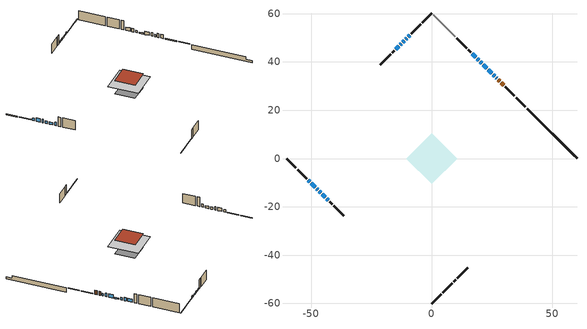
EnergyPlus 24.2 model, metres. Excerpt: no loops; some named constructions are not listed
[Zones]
conditioned space
 floor othersidecoefficients (Floor1 construction): -1.9,0 0,1.9 1.9,0 0,-1.9 z1.57
 floor adiabatic (AdiabaticFloorConstruction): -10.5,0 0,10.5 10.5,0 0,-10.5 z4.01
 floor foundation (Slab1 construction): -6.87,0 0,6.87 6.87,0 0,-6.87 z-0.79
 wall outside (RimJoist1 construction): 0,-60.2 3.92,-56.28 / -60.2,0 -56.28,-3.92 / 0,60.2 -3.92,56.28 / 38.85,21.35 34.93,25.27 z1.57:1.87
 wall outside (RimJoist2 construction): 4.58,-55.62 8.46,-51.74 / -55.62,-4.58 -51.74,-8.46 / -4.58,55.62 -8.46,51.74 / 34.27,25.92 30.39,29.8 z1.57:1.87
 wall outside (AdiabaticWallConstruction 1): 29.74,30.46 28.74,31.46 / 28.08,32.12 27.65,32.55 z1.57:3.6
 wall outside (AdiabaticWallConstruction): -9.11,51.09 -9.76,50.44 / -46.66,-13.54 -46.02,-14.17 / -45.37,-14.83 -44.11,-16.09 z1.57:2.78; 27,33.2 26.67,33.53 / -51.09,-9.11 -50.51,-9.69 / 20.78,39.42 20.16,40.04 z1.57:2.79; 26.02,34.18 25.5,34.7 / 24.85,35.35 23.35,36.85 / -49.85,-10.34 -48.36,-11.84 / 18.24,41.96 16.75,43.45 z1.57:3.32; -10.42,49.78 -10.84,49.36 z1.57:2.28; -47.71,-12.49 -47.31,-12.89 z1.57:3.34; 22.7,37.5 21.44,38.76 z1.57:2.23; -11.5,48.7 -12.05,48.14 z1.57:2.22; -12.71,47.49 -13.04,47.16 z1.57:2.64; -13.7,46.5 -14.86,45.34 z1.57:2.21; 19.51,40.69 18.89,41.31 z1.57:3.29; -43.45,-16.75 -42.84,-17.36 z1.57:3.3
 wall outside (Wall1 construction): 9.11,-51.09 10,-50.2 / -42.19,-18.01 -41.3,-18.9 / -15.51,44.69 -16.4,43.8 / 16.09,44.11 15.2,44.99 z1.57:6.45
 wall outside (Wall2 construction): 10.66,-49.54 14.88,-45.32 / -40.64,-19.56 -36.42,-23.78 / -17.05,43.14 -21.28,38.92 / 14.55,45.65 10.32,49.88 z1.57:6.45
 wall foundation (FoundationWall1 construction): 39.51,20.69,-0.79 39.51,20.69,1.57 58.13,2.07,1.57 58.13,2.07,0.22 60.2,0,0.22 60.2,0,-0.79
 wall adiabatic (Wall4 construction): 9.67,50.53 0.66,59.54 z1.57:6.45
 window (WindowConstruction): -9.11,51.09 -9.76,50.44 z1.57:2.78
 window (WindowConstruction 13): 27,33.2 26.67,33.53 z1.57:2.79
 window (WindowConstruction 14): -51.09,-9.11 -50.51,-9.69 z1.57:2.79
 window (WindowConstruction 7): 26.02,34.18 25.5,34.7 z1.57:3.32
 window (WindowConstruction 8): 24.85,35.35 23.35,36.85 z1.57:3.32
 window (WindowConstruction 9): -10.42,49.78 -10.84,49.36 z1.57:2.28
 window (WindowConstruction 10): -49.85,-10.35 -48.36,-11.84 z1.57:3.32
 window (WindowConstruction 11): -47.71,-12.49 -47.31,-12.89 z1.57:3.33
 window (WindowConstruction 15): 22.7,37.5 21.44,38.76 z1.57:2.23
 window (WindowConstruction 16): -11.5,48.7 -12.05,48.15 z1.57:2.22
 window (WindowConstruction 1): -12.71,47.49 -13.04,47.16 z1.57:2.64
 window (WindowConstruction 17): -13.7,46.5 -14.86,45.34 z1.57:2.2
 window (WindowConstruction 2): -46.65,-13.54 -46.03,-14.17 z1.57:2.78
 window (WindowConstruction 3): -45.37,-14.83 -44.11,-16.09 z1.57:2.78
 window (WindowConstruction 12): 20.78,39.42 20.16,40.04 z1.57:2.79
 window (WindowConstruction 4): 19.5,40.69 18.89,41.3 z1.57:3.29
 window (WindowConstruction 5): 18.24,41.96 16.75,43.45 z1.57:3.32
 window (WindowConstruction 6): -43.45,-16.75 -42.84,-17.36 z1.57:3.3
 door (Door): 29.74,30.46 28.74,31.46 z1.57:3.6
 door (Door 1): 28.08,32.12 27.65,32.55 z1.57:3.6
 ceiling adiabatic (AdiabaticFloorConstruction): 0,-10.5 10.5,0 0,10.5 -10.5,0 z4.01
 roof outside (Roof1 construction): 0,7.02 -7.02,0 0,-7.02 7.02,0 z6.45
[EnergyManagementSystem:Program]
infil_program: Set p_m = 0.14; Set p_s = 0.22; Set s_m = 270; Set s_s = 370; Set z_m = 9.99744; Set z_s = 6.556635747745123; Set f_t = (((s_m/z_m)^p_m)*((z_s/s_s)^p_s)); Set Tdiff = tin_s-tout_s; Set dT = @Abs Tdiff; Set c = 0.1916; Set Cs = 0.1164; Set Cw = 0.1513; Set n = 0.65; Set sft = (f_t*0.54); Set temp1 = ((c*Cw)*((sft*site_vw_s)^(2*n)))^2; Set Qinf = (((c*Cs*(dT^n))^2)+temp1)^0.5; Set Qinf = (@Max Qinf 0); Set mech_vent_house_fan_sensible_load_act = 0.0; Set mech_vent_house_fan_latent_load_act = 0.0; Set OASupInPb = out_pb_s; Set OASupInTemp = tout_s; Set OASupInW = out_wt_s; Set OASupRho = (@RhoAirFnPbTdbW OASupInPb OASupInTemp OASupInW); Set OASupCp = (@CpAirFnW OASupInW); Set OASupInEnth = (@HFnTdbW OASupInTemp OASupInW); Set ZoneTemp = tin_s; Set ZoneW = win_s; Set ZoneCp = (@CpAirFnW ZoneW); Set ZoneAirEnth = (@HFnTdbW ZoneTemp ZoneW); Set mech_vent_house_fan_cfis_act = 0.0; Set QWHV_cfis_sup = 0.0; Set QWHV_cfis_suppl_sup = 0.0; Set QWHV_cfis_suppl_exh = 0.0; Set Qrange = 0; Set Qrange = Qrange + 0.075 * mech_vent_range_fan_0_sch_s; Set Qbath = 0; Set Qbath = Qbath + 0.066 * mech_vent_bath_fan_0_sch_s; Set Qbath = Qbath + 0.066 * mech_vent_bath_fan_1_sch_s; Set Qdryer = 0; Set Qdryer = Qdryer + 0.00308 * clothes_dryer_exhaust_0_sch_s; Set QWHV_sup = 0.0; Set QWHV_exh = 0.00375; Set Qsupply = QWHV_sup + QWHV_cfis_sup + QWHV_cfis_suppl_sup; Set Qexhaust = Qrange + Qbath + Qdryer + QWHV_exh + QWHV_cfis_suppl_exh; Set Qfan = (@Max Qexhaust Qsupply); Set Qducts = 0; If Qducts < 0; Set Qsupply = Qsupply - Qducts; Else; Set Qexhaust = Qexhaust + Qducts; EndIf; Set Qfan_with_ducts = (@Max Qexhaust Qsupply); Set Qimb = (@Abs (Qsupply - Qexhaust)); If Qinf + Qimb > 0; Set Qtot = Qfan_with_ducts + (Qinf^2) / (Qinf + Qimb); Else; Set Qtot = Qfan_with_ducts; EndIf; Set Qinf_adj = Qtot - Qfan; Set infil_flow_act = Qinf_adj; Set infil_program_Qinf = Qinf_adj; Set infil_program_Qfan = Qfan; Set Qload = Qfan; Set Effectiveness_Sens = 0.0; Set Effectiveness_Lat = 0.0; Set Fan_MFR = Qload * OASupRho; Set ZoneInEnth = OASupInEnth; Set ZoneInTemp = OASupInTemp; Set FanTotalToCond = Fan_MFR * (ZoneInEnth - ZoneAirEnth); Set FanSensToCond = Fan_MFR * ZoneCp * (ZoneInTemp - ZoneTemp); Set FanLatToCond = FanTotalToCond - FanSensToCond; Set mech_vent_house_fan_sensible_load_act = mech_vent_house_fan_sensible_load_act + FanSensToCond; Set mech_vent_house_fan_latent_load_act = mech_vent_house_fan_latent_load_act + FanLatToCond
natural_vent_program: Set Tin = tin_s; Set Tout = tout_s; Set Wout = out_wt_s; Set Pbar = out_pb_s; Set Phiout = (@RhFnTdbWPb Tout Wout Pbar); Set MaxHR = 0.0115; Set Tnvsp = (htg_sp_s + clg_sp_s) / 2; Set NVavail = natural_vent_s; Set ClgSsnAvail = cool_season; Set Qnv = 0; Set Qwhf = 0; Set whole_house_fan_act = 0; If ((Wout < MaxHR) && (Tin > Tout) && (Tin > Tnvsp) && (ClgSsnAvail > 0)); Set WHF_Flow = 0; Set Adj = (Tin-Tnvsp)/(Tin-Tout); Set Adj = (@Min Adj 1); Set Adj = (@Max Adj 0); If (WHF_Flow > 0); Set Qwhf = WHF_Flow*Adj; Set WHF_W = 0; Set whole_house_fan_act = WHF_W*Adj; ElseIf (NVavail > 0); Set NVArea = 0.0; Set Cs = 0.00024115663252427633; Set Cw = 3.6353458239656184e-05; Set Tdiff = Tin-Tout; Set dT = (@Abs Tdiff); Set Vwind = site_vw_s; Set SGNV = NVArea*Adj*((((Cs*dT)+(Cw*(Vwind^2)))^0.5)/1000); Set MaxNV = 4.4594455492200975; Set Qnv = (@Min SGNV MaxNV); EndIf; EndIf; Set natural_vent_flow_act = Qnv; Set whole_house_fan_flow_act = Qwhf; Set natural_vent_program_Qnv = Qnv; Set natural_vent_program_Qwhf = Qwhf
other_non_freezing_space_Temperature_Program: Set other_non_freezing_space_temp_sch = 0.0; Set other_non_freezing_space_temp_sch = other_non_freezing_space_temp_sch + (oa_temp * 1.0); If other_non_freezing_space_temp_sch < 4.444444444444445; Set other_non_freezing_space_temp_sch = 4.444444444444445; EndIf
total_airflows_program: Set total_infil_flow_rate = 0; Set total_mechvent_flow_rate = 0; Set total_natvent_flow_rate = 0; Set total_whf_flow_rate = 0; Set total_infil_flow_rate = total_infil_flow_rate + (infil_program_Qinf * 1); Set total_mechvent_flow_rate = total_mechvent_flow_rate + (infil_program_Qfan * 1); Set total_natvent_flow_rate = total_natvent_flow_rate + (natural_vent_program_Qnv * 1); Set total_whf_flow_rate = total_whf_flow_rate + (natural_vent_program_Qwhf * 1)
total_loads_program: Set loads_htg_tot = 0; Set loads_clg_tot = 0; If htg_load_cond > 0; Set loads_htg_tot = loads_htg_tot + (htg_load_cond - clg_load_cond) * 1.0; EndIf; Set loads_htg_tot = (@Max loads_htg_tot 0); If clg_load_cond > 0; Set loads_clg_tot = loads_clg_tot + (clg_load_cond - htg_load_cond) * 0.0; EndIf; Set loads_clg_tot = (@Max loads_clg_tot 0)
unit_heater_supply_fan_1_disaggregate_program: Set unit_heater_supply_fan_1_primary_htg = 0; If unit_heater_htg_coil_1_s > 0; Set unit_heater_supply_fan_1_primary_htg = unit_heater_supply_fan_1_s; EndIf
unit_heater_supply_fan_disaggregate_program: Set unit_heater_supply_fan_primary_htg = 0; If unit_heater_htg_coil_s > 0; Set unit_heater_supply_fan_primary_htg = unit_heater_supply_fan_s; EndIf
unmet_hours_program: Set htg_unmet_hours = 0; Set clg_unmet_hours = 0; Set unit_htg_unmet_hours = 0; If ((DayOfYear >= 1) && (DayOfYear <= 365)); Set unit_htg_unmet_hours = unit_htg_unmet_hours + conditioned_space_htg_unmet_s; If unit_htg_unmet_hours > htg_unmet_hours; Set htg_unmet_hours = unit_htg_unmet_hours; EndIf; EndIf
water_heater_EC_adj: If WarmupFlag == 0; Set dhw_e_cons = water_heater_energy + water_heater_on_cycle_parasitic + water_heater_off_cycle_parasitic; Set water_heater_ec_adj_act = 0.0 * dhw_e_cons / 1; EndIf
[EnergyManagementSystem:ProgramCallingManager]
boiler_hydronic_pump_disaggregate_program_calling_manager: EndOfSystemTimestepBeforeHVACReporting; boiler_hydronic_pump_disaggregate_program
boiler_hydronic_pump_power_program_calling_manager: EndOfSystemTimestepBeforeHVACReporting; boiler_hydronic_pump_power_program
component_loads_program_calling_manager: EndOfZoneTimestepAfterZoneReporting; component_loads_program
fridge_schedule_program_calling_manager: BeginZoneTimestepAfterInitHeatBalance; fridge_schedule_program
infil_program_calling_manager: BeginZoneTimestepAfterInitHeatBalance; infil_program
natural_vent_program_calling_manager: BeginZoneTimestepAfterInitHeatBalance; natural_vent_program
other_non_freezing_space_Temperature_Program_calling_manager: EndOfSystemTimestepAfterHVACReporting; other_non_freezing_space_Temperature_Program
total_airflows_program_calling_manager: EndOfZoneTimestepAfterZoneReporting; total_airflows_program
total_loads_program_calling_manager: EndOfZoneTimestepAfterZoneReporting; total_loads_program
unit_heater_supply_fan_1_disaggregate_program_calling_manager: EndOfSystemTimestepBeforeHVACReporting; unit_heater_supply_fan_1_disaggregate_program
unit_heater_supply_fan_disaggregate_program_calling_manager: EndOfSystemTimestepBeforeHVACReporting; unit_heater_supply_fan_disaggregate_program
unmet_hours_program_calling_manager: EndOfZoneTimestepBeforeZoneReporting; unmet_hours_program
water_heater_EC_adj_ProgramManager: EndOfSystemTimestepBeforeHVACReporting; water_heater_EC_adj
[EnergyManagementSystem:OutputVariable] Type of Data in Variable=Summed
Name | EMS Variable | Update Frequency | EMS Program or Subroutine | Units
boiler hydronic pump disaggregate htg primary | boiler_hydronic_pump_primary_htg | SystemTimestep | boiler_hydronic_pump_disaggregate_program | J
unit heater supply fan 1 disaggregate htg primary | unit_heater_supply_fan_1_primary_htg | SystemTimestep | unit_heater_supply_fan_1_disaggregate_program | J
unit heater supply fan disaggregate htg primary | unit_heater_supply_fan_primary_htg | SystemTimestep | unit_heater_supply_fan_disaggregate_program | J
loads_htg_tot_peakload_outvar; loads_htg_tot_annual_outvar; Energy Management System Output Variable 1; Energy Management System Output Variable 45 | loads_htg_tot | ZoneTimestep | total_loads_program | J
loads_clg_tot_peakload_outvar; loads_clg_tot_annual_outvar; Energy Management System Output Variable 2; Energy Management System Output Variable 46 | loads_clg_tot | ZoneTimestep | total_loads_program | J
htg_unmet_hours_annual_outvar; Energy Management System Output Variable 3 | htg_unmet_hours | ZoneTimestep | unmet_hours_program | hr
clg_unmet_hours_annual_outvar; Energy Management System Output Variable 4 | clg_unmet_hours | ZoneTimestep | unmet_hours_program | hr
loads_htg_roofs_annual_outvar; Energy Management System Output Variable 5 | loads_htg_roofs | ZoneTimestep | component_loads_program | J
loads_htg_ceilings_annual_outvar; Energy Management System Output Variable 6 | loads_htg_ceilings | ZoneTimestep | component_loads_program | J
loads_htg_walls_annual_outvar; Energy Management System Output Variable 7 | loads_htg_walls | ZoneTimestep | component_loads_program | J
loads_htg_rim_joists_annual_outvar; Energy Management System Output Variable 8 | loads_htg_rim_joists | ZoneTimestep | component_loads_program | J
loads_htg_foundation_walls_annual_outvar; Energy Management System Output Variable 9 | loads_htg_foundation_walls | ZoneTimestep | component_loads_program | J
loads_htg_doors_annual_outvar; Energy Management System Output Variable 10 | loads_htg_doors | ZoneTimestep | component_loads_program | J
loads_htg_windows_conduction_annual_outvar; Energy Management System Output Variable 11 | loads_htg_windows_conduction | ZoneTimestep | component_loads_program | J
loads_htg_windows_solar_annual_outvar; Energy Management System Output Variable 12 | loads_htg_windows_solar | ZoneTimestep | component_loads_program | J
loads_htg_skylights_conduction_annual_outvar; Energy Management System Output Variable 13 | loads_htg_skylights_conduction | ZoneTimestep | component_loads_program | J
loads_htg_skylights_solar_annual_outvar; Energy Management System Output Variable 14 | loads_htg_skylights_solar | ZoneTimestep | component_loads_program | J
loads_htg_floors_annual_outvar; Energy Management System Output Variable 15 | loads_htg_floors | ZoneTimestep | component_loads_program | J
loads_htg_slabs_annual_outvar; Energy Management System Output Variable 16 | loads_htg_slabs | ZoneTimestep | component_loads_program | J
loads_htg_internal_mass_annual_outvar; Energy Management System Output Variable 17 | loads_htg_internal_mass | ZoneTimestep | component_loads_program | J
loads_htg_infil_annual_outvar; Energy Management System Output Variable 18 | loads_htg_infil | ZoneTimestep | component_loads_program | J
loads_htg_natvent_annual_outvar; Energy Management System Output Variable 19 | loads_htg_natvent | ZoneTimestep | component_loads_program | J
loads_htg_mechvent_annual_outvar; Energy Management System Output Variable 20 | loads_htg_mechvent | ZoneTimestep | component_loads_program | J
loads_htg_whf_annual_outvar; Energy Management System Output Variable 21 | loads_htg_whf | ZoneTimestep | component_loads_program | J
loads_htg_ducts_annual_outvar; Energy Management System Output Variable 22 | loads_htg_ducts | ZoneTimestep | component_loads_program | J
loads_htg_intgains_annual_outvar; Energy Management System Output Variable 23 | loads_htg_intgains | ZoneTimestep | component_loads_program | J
loads_htg_lighting_annual_outvar; Energy Management System Output Variable 24 | loads_htg_lighting | ZoneTimestep | component_loads_program | J
loads_clg_roofs_annual_outvar; Energy Management System Output Variable 25 | loads_clg_roofs | ZoneTimestep | component_loads_program | J
loads_clg_ceilings_annual_outvar; Energy Management System Output Variable 26 | loads_clg_ceilings | ZoneTimestep | component_loads_program | J
loads_clg_walls_annual_outvar; Energy Management System Output Variable 27 | loads_clg_walls | ZoneTimestep | component_loads_program | J
loads_clg_rim_joists_annual_outvar; Energy Management System Output Variable 28 | loads_clg_rim_joists | ZoneTimestep | component_loads_program | J
loads_clg_foundation_walls_annual_outvar; Energy Management System Output Variable 29 | loads_clg_foundation_walls | ZoneTimestep | component_loads_program | J
loads_clg_doors_annual_outvar; Energy Management System Output Variable 30 | loads_clg_doors | ZoneTimestep | component_loads_program | J
loads_clg_windows_conduction_annual_outvar; Energy Management System Output Variable 31 | loads_clg_windows_conduction | ZoneTimestep | component_loads_program | J
loads_clg_windows_solar_annual_outvar; Energy Management System Output Variable 32 | loads_clg_windows_solar | ZoneTimestep | component_loads_program | J
loads_clg_skylights_conduction_annual_outvar; Energy Management System Output Variable 33 | loads_clg_skylights_conduction | ZoneTimestep | component_loads_program | J
loads_clg_skylights_solar_annual_outvar; Energy Management System Output Variable 34 | loads_clg_skylights_solar | ZoneTimestep | component_loads_program | J
loads_clg_floors_annual_outvar; Energy Management System Output Variable 35 | loads_clg_floors | ZoneTimestep | component_loads_program | J
loads_clg_slabs_annual_outvar; Energy Management System Output Variable 36 | loads_clg_slabs | ZoneTimestep | component_loads_program | J
loads_clg_internal_mass_annual_outvar; Energy Management System Output Variable 37 | loads_clg_internal_mass | ZoneTimestep | component_loads_program | J
loads_clg_infil_annual_outvar; Energy Management System Output Variable 38 | loads_clg_infil | ZoneTimestep | component_loads_program | J
loads_clg_natvent_annual_outvar; Energy Management System Output Variable 39 | loads_clg_natvent | ZoneTimestep | component_loads_program | J
loads_clg_mechvent_annual_outvar; Energy Management System Output Variable 40 | loads_clg_mechvent | ZoneTimestep | component_loads_program | J
loads_clg_whf_annual_outvar; Energy Management System Output Variable 41 | loads_clg_whf | ZoneTimestep | component_loads_program | J
loads_clg_ducts_annual_outvar; Energy Management System Output Variable 42 | loads_clg_ducts | ZoneTimestep | component_loads_program | J
loads_clg_intgains_annual_outvar; Energy Management System Output Variable 43 | loads_clg_intgains | ZoneTimestep | component_loads_program | J
loads_clg_lighting_annual_outvar; Energy Management System Output Variable 44 | loads_clg_lighting | ZoneTimestep | component_loads_program | J
[Schedule:Day:Interval]
interior lighting schedule day: No, 01:00, 0.108182, 04:00, 0.0901515, 05:00, 0.0991667, 06:00, 0.162273, 07:00, 0.270455, 08:00, 0.342576, 10:00, 0.369621, 11:00, 0.351591, 12:00, 0.333561, 13:00, 0.324545, 14:00, 0.31553, 15:00, 0.333561, 16:00, 0.369621, 17:00, 0.450758, 18:00, 0.585985, 19:00, 0.775303, 20:00, 0.955606, 21:00, 0.991667, 22:00, 0.712197, 23:00, 0.360606, 24:00, 0.162273
interior lighting schedule day 1: No, 01:00, 0.100909, 04:00, 0.0840909, 05:00, 0.0925, 06:00, 0.151364, 07:00, 0.252273, 08:00, 0.319545, 10:00, 0.344773, 11:00, 0.327955, 12:00, 0.311136, 13:00, 0.302727, 14:00, 0.294318, 15:00, 0.311136, 16:00, 0.344773, 17:00, 0.420455, 18:00, 0.546591, 19:00, 0.723182, 20:00, 0.891364, 21:00, 0.925, 22:00, 0.664318, 23:00, 0.336364, 24:00, 0.151364
interior lighting schedule day 2: No, 01:00, 0.0927273, 04:00, 0.0772727, 05:00, 0.085, 06:00, 0.139091, 07:00, 0.231818, 08:00, 0.293636, 10:00, 0.316818, 11:00, 0.301364, 12:00, 0.285909, 13:00, 0.278182, 14:00, 0.270455, 15:00, 0.285909, 16:00, 0.316818, 17:00, 0.386364, 18:00, 0.502273, 19:00, 0.664545, 20:00, 0.819091, 21:00, 0.85, 22:00, 0.610455, 23:00, 0.309091, 24:00, 0.139091
interior lighting schedule day 3: No, 01:00, 0.0845455, 04:00, 0.0704545, 05:00, 0.0775, 06:00, 0.126818, 07:00, 0.211364, 08:00, 0.267727, 10:00, 0.288864, 11:00, 0.274773, 12:00, 0.260682, 13:00, 0.253636, 14:00, 0.246591, 15:00, 0.260682, 16:00, 0.288864, 17:00, 0.352273, 18:00, 0.457955, 19:00, 0.605909, 20:00, 0.746818, 21:00, 0.775, 22:00, 0.556591, 23:00, 0.281818, 24:00, 0.126818
interior lighting schedule day 4: No, 01:00, 0.0763636, 04:00, 0.0636364, 05:00, 0.07, 06:00, 0.114545, 07:00, 0.190909, 08:00, 0.241818, 10:00, 0.260909, 11:00, 0.248182, 12:00, 0.235455, 13:00, 0.229091, 14:00, 0.222727, 15:00, 0.235455, 16:00, 0.260909, 17:00, 0.318182, 18:00, 0.413636, 19:00, 0.547273, 20:00, 0.674545, 21:00, 0.7, 22:00, 0.502727, 23:00, 0.254545, 24:00, 0.114545
interior lighting schedule day 5: No, 01:00, 0.0727273, 04:00, 0.0606061, 05:00, 0.0666667, 06:00, 0.109091, 07:00, 0.181818, 08:00, 0.230303, 10:00, 0.248485, 11:00, 0.236364, 12:00, 0.224242, 13:00, 0.218182, 14:00, 0.212121, 15:00, 0.224242, 16:00, 0.248485, 17:00, 0.30303, 18:00, 0.393939, 19:00, 0.521212, 20:00, 0.642424, 21:00, 0.666667, 22:00, 0.478788, 23:00, 0.242424, 24:00, 0.109091
interior lighting schedule day 6: No, 01:00, 0.0745455, 04:00, 0.0621212, 05:00, 0.0683333, 06:00, 0.111818, 07:00, 0.186364, 08:00, 0.236061, 10:00, 0.254697, 11:00, 0.242273, 12:00, 0.229848, 13:00, 0.223636, 14:00, 0.217424, 15:00, 0.229848, 16:00, 0.254697, 17:00, 0.310606, 18:00, 0.403788, 19:00, 0.534242, 20:00, 0.658485, 21:00, 0.683333, 22:00, 0.490758, 23:00, 0.248485, 24:00, 0.111818
interior lighting schedule day 7: No, 01:00, 0.08, 04:00, 0.0666667, 05:00, 0.0733333, 06:00, 0.12, 07:00, 0.2, 08:00, 0.253333, 10:00, 0.273333, 11:00, 0.26, 12:00, 0.246667, 13:00, 0.24, 14:00, 0.233333, 15:00, 0.246667, 16:00, 0.273333, 17:00, 0.333333, 18:00, 0.433333, 19:00, 0.573333, 20:00, 0.706667, 21:00, 0.733333, 22:00, 0.526667, 23:00, 0.266667, 24:00, 0.12
interior lighting schedule day 8: No, 01:00, 0.0890909, 04:00, 0.0742424, 05:00, 0.0816667, 06:00, 0.133636, 07:00, 0.222727, 08:00, 0.282121, 10:00, 0.304394, 11:00, 0.289545, 12:00, 0.274697, 13:00, 0.267273, 14:00, 0.259848, 15:00, 0.274697, 16:00, 0.304394, 17:00, 0.371212, 18:00, 0.482576, 19:00, 0.638485, 20:00, 0.78697, 21:00, 0.816667, 22:00, 0.586515, 23:00, 0.29697, 24:00, 0.133636
interior lighting schedule day 9: No, 01:00, 0.0972727, 04:00, 0.0810606, 05:00, 0.0891667, 06:00, 0.145909, 07:00, 0.243182, 08:00, 0.30803, 10:00, 0.332348, 11:00, 0.316136, 12:00, 0.299924, 13:00, 0.291818, 14:00, 0.283712, 15:00, 0.299924, 16:00, 0.332348, 17:00, 0.405303, 18:00, 0.526894, 19:00, 0.697121, 20:00, 0.859242, 21:00, 0.891667, 22:00, 0.640379, 23:00, 0.324242, 24:00, 0.145909
interior lighting schedule day 10: No, 01:00, 0.105455, 04:00, 0.0878788, 05:00, 0.0966667, 06:00, 0.158182, 07:00, 0.263636, 08:00, 0.333939, 10:00, 0.360303, 11:00, 0.342727, 12:00, 0.325152, 13:00, 0.316364, 14:00, 0.307576, 15:00, 0.325152, 16:00, 0.360303, 17:00, 0.439394, 18:00, 0.571212, 19:00, 0.755758, 20:00, 0.931515, 21:00, 0.966667, 22:00, 0.694242, 23:00, 0.351515, 24:00, 0.158182
interior lighting schedule day 11: No, 01:00, 0.109091, 04:00, 0.0909091, 05:00, 0.1, 06:00, 0.163636, 07:00, 0.272727, 08:00, 0.345455, 10:00, 0.372727, 11:00, 0.354545, 12:00, 0.336364, 13:00, 0.327273, 14:00, 0.318182, 15:00, 0.336364, 16:00, 0.372727, 17:00, 0.454545, 18:00, 0.590909, 19:00, 0.781818, 20:00, 0.963636, 21:00, 1, 22:00, 0.718182, 23:00, 0.363636, 24:00, 0.163636
interior lighting schedule default day; occupants schedule default day; clothes dryer schedule default day; cooking range schedule default day; mech vent bath fan 0 schedule default day; mech vent bath fan 1 schedule default day; mech vent range fan 0 schedule default day; misc plug loads schedule default day; general water use schedule default day; clothes dryer exhaust 0 schedule default day; cooling season schedule day; cooling season schedule day 2; cooling season schedule default day; exterior lighting schedule default day; natural vent schedule default day: No, 24:00, 0
occupants schedule day: No, 05:00, 0.426829, 06:00, 0.719512, 07:00, 1, 08:00, 0.670732, 09:00, 0.329268, 14:00, 0.170732, 15:00, 0.231707, 16:00, 0.329268, 17:00, 0.5, 18:00, 0.670732, 19:00, 0.829268, 21:00, 1, 22:00, 0.853659, 23:00, 0.646341, 24:00, 0.426829
clothes dryer schedule day; clothes dryer exhaust 0 schedule day: No, 01:00, 0.123457, 02:00, 0.0740741, 03:00, 0.0493827, 04:00, 0.0246914, 05:00, 0.0493827, 06:00, 0.0740741, 07:00, 0.197531, 08:00, 0.395062, 09:00, 0.592593, 10:00, 0.839506, 11:00, 0.962963, 12:00, 1, 13:00, 0.91358, 14:00, 0.82716, 15:00, 0.716049, 16:00, 0.753086, 17:00, 0.679012, 18:00, 0.666667, 20:00, 0.62963, 21:00, 0.641975, 22:00, 0.666667, 23:00, 0.54321, 24:00, 0.296296
cooking range schedule day: No, 05:00, 0.0597015, 06:00, 0.11194, 07:00, 0.171642, 08:00, 0.291045, 11:00, 0.343284, 12:00, 0.402985, 13:00, 0.462687, 14:00, 0.343284, 15:00, 0.291045, 16:00, 0.402985, 17:00, 0.567164, 18:00, 1, 19:00, 0.850746, 20:00, 0.432836, 21:00, 0.291045, 22:00, 0.231343, 23:00, 0.171642, 24:00, 0.11194
mech vent bath fan 0 schedule day; mech vent bath fan 1 schedule day: No, 07:00, 0, 08:00, 1, 09:00, 0.2, 24:00, 0
mech vent range fan 0 schedule day: No, 18:00, 0, 19:00, 1, 20:00, 0.2, 24:00, 0
misc plug loads schedule day: No, 06:00, 0.705882, 07:00, 0.745098, 08:00, 0.803922, 15:00, 0.823529, 16:00, 0.862745, 17:00, 0.921569, 18:00, 0.980392, 19:00, 1, 20:00, 0.980392, 21:00, 0.941176, 22:00, 0.862745, 23:00, 0.784314, 24:00, 0.72549
general water use schedule day: No, 01:00, 0.315068, 03:00, 0.287671, 04:00, 0.342466, 05:00, 0.369863, 06:00, 0.520548, 07:00, 0.60274, 08:00, 0.534247, 10:00, 0.506849, 11:00, 0.465753, 14:00, 0.479452, 15:00, 0.534247, 16:00, 0.589041, 17:00, 0.69863, 18:00, 0.876712, 19:00, 0.890411, 20:00, 0.986301, 21:00, 1, 22:00, 0.863014, 23:00, 0.616438, 24:00, 0.465753
cooling season schedule day 1: No, 24:00, 1
exterior lighting schedule day: No, 01:00, 0.566667, 03:00, 0.524167, 05:00, 0.495833, 06:00, 0.5525, 07:00, 0.623333, 08:00, 0.580833, 09:00, 0.439167, 10:00, 0.354167, 12:00, 0.34, 13:00, 0.354167, 14:00, 0.396667, 15:00, 0.425, 16:00, 0.495833, 17:00, 0.623333, 18:00, 0.793333, 19:00, 0.906667, 20:00, 0.963333, 21:00, 0.991667, 22:00, 0.920833, 23:00, 0.793333, 24:00, 0.665833
exterior lighting schedule day 1: No, 01:00, 0.528571, 03:00, 0.488929, 05:00, 0.4625, 06:00, 0.515357, 07:00, 0.581429, 08:00, 0.541786, 09:00, 0.409643, 10:00, 0.330357, 12:00, 0.317143, 13:00, 0.330357, 14:00, 0.37, 15:00, 0.396429, 16:00, 0.4625, 17:00, 0.581429, 18:00, 0.74, 19:00, 0.845714, 20:00, 0.898571, 21:00, 0.925, 22:00, 0.858929, 23:00, 0.74, 24:00, 0.621071
exterior lighting schedule day 10: No, 01:00, 0.552381, 03:00, 0.510952, 05:00, 0.483333, 06:00, 0.538571, 07:00, 0.607619, 08:00, 0.56619, 09:00, 0.428095, 10:00, 0.345238, 12:00, 0.331429, 13:00, 0.345238, 14:00, 0.386667, 15:00, 0.414286, 16:00, 0.483333, 17:00, 0.607619, 18:00, 0.773333, 19:00, 0.88381, 20:00, 0.939048, 21:00, 0.966667, 22:00, 0.897619, 23:00, 0.773333, 24:00, 0.649048
exterior lighting schedule day 11: No, 01:00, 0.571429, 03:00, 0.528571, 05:00, 0.5, 06:00, 0.557143, 07:00, 0.628571, 08:00, 0.585714, 09:00, 0.442857, 10:00, 0.357143, 12:00, 0.342857, 13:00, 0.357143, 14:00, 0.4, 15:00, 0.428571, 16:00, 0.5, 17:00, 0.628571, 18:00, 0.8, 19:00, 0.914286, 20:00, 0.971429, 21:00, 1, 22:00, 0.928571, 23:00, 0.8, 24:00, 0.671429
exterior lighting schedule day 2: No, 01:00, 0.485714, 03:00, 0.449286, 05:00, 0.425, 06:00, 0.473571, 07:00, 0.534286, 08:00, 0.497857, 09:00, 0.376429, 10:00, 0.303571, 12:00, 0.291429, 13:00, 0.303571, 14:00, 0.34, 15:00, 0.364286, 16:00, 0.425, 17:00, 0.534286, 18:00, 0.68, 19:00, 0.777143, 20:00, 0.825714, 21:00, 0.85, 22:00, 0.789286, 23:00, 0.68, 24:00, 0.570714
exterior lighting schedule day 3: No, 01:00, 0.442857, 03:00, 0.409643, 05:00, 0.3875, 06:00, 0.431786, 07:00, 0.487143, 08:00, 0.453929, 09:00, 0.343214, 10:00, 0.276786, 12:00, 0.265714, 13:00, 0.276786, 14:00, 0.31, 15:00, 0.332143, 16:00, 0.3875, 17:00, 0.487143, 18:00, 0.62, 19:00, 0.708571, 20:00, 0.752857, 21:00, 0.775, 22:00, 0.719643, 23:00, 0.62, 24:00, 0.520357
exterior lighting schedule day 4: No, 01:00, 0.4, 03:00, 0.37, 05:00, 0.35, 06:00, 0.39, 07:00, 0.44, 08:00, 0.41, 09:00, 0.31, 10:00, 0.25, 12:00, 0.24, 13:00, 0.25, 14:00, 0.28, 15:00, 0.3, 16:00, 0.35, 17:00, 0.44, 18:00, 0.56, 19:00, 0.64, 20:00, 0.68, 21:00, 0.7, 22:00, 0.65, 23:00, 0.56, 24:00, 0.47
exterior lighting schedule day 5: No, 01:00, 0.380952, 03:00, 0.352381, 05:00, 0.333333, 06:00, 0.371429, 07:00, 0.419048, 08:00, 0.390476, 09:00, 0.295238, 10:00, 0.238095, 12:00, 0.228571, 13:00, 0.238095, 14:00, 0.266667, 15:00, 0.285714, 16:00, 0.333333, 17:00, 0.419048, 18:00, 0.533333, 19:00, 0.609524, 20:00, 0.647619, 21:00, 0.666667, 22:00, 0.619048, 23:00, 0.533333, 24:00, 0.447619
exterior lighting schedule day 6: No, 01:00, 0.390476, 03:00, 0.36119, 05:00, 0.341667, 06:00, 0.380714, 07:00, 0.429524, 08:00, 0.400238, 09:00, 0.302619, 10:00, 0.244048, 12:00, 0.234286, 13:00, 0.244048, 14:00, 0.273333, 15:00, 0.292857, 16:00, 0.341667, 17:00, 0.429524, 18:00, 0.546667, 19:00, 0.624762, 20:00, 0.66381, 21:00, 0.683333, 22:00, 0.634524, 23:00, 0.546667, 24:00, 0.45881
exterior lighting schedule day 7: No, 01:00, 0.419048, 03:00, 0.387619, 05:00, 0.366667, 06:00, 0.408571, 07:00, 0.460952, 08:00, 0.429524, 09:00, 0.324762, 10:00, 0.261905, 12:00, 0.251429, 13:00, 0.261905, 14:00, 0.293333, 15:00, 0.314286, 16:00, 0.366667, 17:00, 0.460952, 18:00, 0.586667, 19:00, 0.670476, 20:00, 0.712381, 21:00, 0.733333, 22:00, 0.680952, 23:00, 0.586667, 24:00, 0.492381
exterior lighting schedule day 8: No, 01:00, 0.466667, 03:00, 0.431667, 05:00, 0.408333, 06:00, 0.455, 07:00, 0.513333, 08:00, 0.478333, 09:00, 0.361667, 10:00, 0.291667, 12:00, 0.28, 13:00, 0.291667, 14:00, 0.326667, 15:00, 0.35, 16:00, 0.408333, 17:00, 0.513333, 18:00, 0.653333, 19:00, 0.746667, 20:00, 0.793333, 21:00, 0.816667, 22:00, 0.758333, 23:00, 0.653333, 24:00, 0.548333
exterior lighting schedule day 9: No, 01:00, 0.509524, 03:00, 0.47131, 05:00, 0.445833, 06:00, 0.496786, 07:00, 0.560476, 08:00, 0.522262, 09:00, 0.394881, 10:00, 0.318452, 12:00, 0.305714, 13:00, 0.318452, 14:00, 0.356667, 15:00, 0.382143, 16:00, 0.445833, 17:00, 0.560476, 18:00, 0.713333, 19:00, 0.815238, 20:00, 0.86619, 21:00, 0.891667, 22:00, 0.827976, 23:00, 0.713333, 24:00, 0.59869
[Schedule:Week:Daily]
clothes dryer exhaust 0 schedule Week Rule - Jan1-Dec31: clothes dryer exhaust 0 schedule day, clothes dryer exhaust 0 schedule day, clothes dryer exhaust 0 schedule day, clothes dryer exhaust 0 schedule day, clothes dryer exhaust 0 schedule day, clothes dryer exhaust 0 schedule day, clothes dryer exhaust 0 schedule day, clothes dryer exhaust 0 schedule default day, clothes dryer exhaust 0 schedule default day, clothes dryer exhaust 0 schedule default day, clothes dryer exhaust 0 schedule default day, clothes dryer exhaust 0 schedule default day
cooling season schedule Week Rule - Jan1-May26: cooling season schedule day, cooling season schedule day, cooling season schedule day, cooling season schedule day, cooling season schedule day, cooling season schedule day, cooling season schedule day, cooling season schedule default day, cooling season schedule default day, cooling season schedule default day, cooling season schedule default day, cooling season schedule default day
cooling season schedule Week Rule - May27-Jun2: cooling season schedule day, cooling season schedule day, cooling season schedule day, cooling season schedule day, cooling season schedule day, cooling season schedule day 1, cooling season schedule day 1, cooling season schedule default day, cooling season schedule default day, cooling season schedule default day, cooling season schedule default day, cooling season schedule default day
cooling season schedule Week Rule - Jun3-Sep29: cooling season schedule day 1, cooling season schedule day 1, cooling season schedule day 1, cooling season schedule day 1, cooling season schedule day 1, cooling season schedule day 1, cooling season schedule day 1, cooling season schedule default day, cooling season schedule default day, cooling season schedule default day, cooling season schedule default day, cooling season schedule default day
cooling season schedule Week Rule - Sep30-Oct6: cooling season schedule day 1, cooling season schedule day 2, cooling season schedule day 2, cooling season schedule day 2, cooling season schedule day 2, cooling season schedule day 2, cooling season schedule day 2, cooling season schedule default day, cooling season schedule default day, cooling season schedule default day, cooling season schedule default day, cooling season schedule default day
cooling season schedule Week Rule - Oct7-Dec31: cooling season schedule day 2, cooling season schedule day 2, cooling season schedule day 2, cooling season schedule day 2, cooling season schedule day 2, cooling season schedule day 2, cooling season schedule day 2, cooling season schedule default day, cooling season schedule default day, cooling season schedule default day, cooling season schedule default day, cooling season schedule default day
exterior lighting schedule Week Rule - Aug26-Sep1: exterior lighting schedule day 7, exterior lighting schedule day 7, exterior lighting schedule day 7, exterior lighting schedule day 7, exterior lighting schedule day 7, exterior lighting schedule day 7, exterior lighting schedule day 8, exterior lighting schedule default day, exterior lighting schedule default day, exterior lighting schedule default day, exterior lighting schedule default day, exterior lighting schedule default day
exterior lighting schedule Week Rule - Sep2-Sep29: exterior lighting schedule day 8, exterior lighting schedule day 8, exterior lighting schedule day 8, exterior lighting schedule day 8, exterior lighting schedule day 8, exterior lighting schedule day 8, exterior lighting schedule day 8, exterior lighting schedule default day, exterior lighting schedule default day, exterior lighting schedule default day, exterior lighting schedule default day, exterior lighting schedule default day
exterior lighting schedule Week Rule - Sep30-Oct6: exterior lighting schedule day 8, exterior lighting schedule day 9, exterior lighting schedule day 9, exterior lighting schedule day 9, exterior lighting schedule day 9, exterior lighting schedule day 9, exterior lighting schedule day 9, exterior lighting schedule default day, exterior lighting schedule default day, exterior lighting schedule default day, exterior lighting schedule default day, exterior lighting schedule default day
exterior lighting schedule Week Rule - Oct7-Oct27: exterior lighting schedule day 9, exterior lighting schedule day 9, exterior lighting schedule day 9, exterior lighting schedule day 9, exterior lighting schedule day 9, exterior lighting schedule day 9, exterior lighting schedule day 9, exterior lighting schedule default day, exterior lighting schedule default day, exterior lighting schedule default day, exterior lighting schedule default day, exterior lighting schedule default day
exterior lighting schedule Week Rule - Oct28-Nov3: exterior lighting schedule day 9, exterior lighting schedule day 9, exterior lighting schedule day 9, exterior lighting schedule day 9, exterior lighting schedule day 10, exterior lighting schedule day 10, exterior lighting schedule day 10, exterior lighting schedule default day, exterior lighting schedule default day, exterior lighting schedule default day, exterior lighting schedule default day, exterior lighting schedule default day
exterior lighting schedule Week Rule - Nov4-Nov24: exterior lighting schedule day 10, exterior lighting schedule day 10, exterior lighting schedule day 10, exterior lighting schedule day 10, exterior lighting schedule day 10, exterior lighting schedule day 10, exterior lighting schedule day 10, exterior lighting schedule default day, exterior lighting schedule default day, exterior lighting schedule default day, exterior lighting schedule default day, exterior lighting schedule default day
exterior lighting schedule Week Rule - Nov25-Dec1: exterior lighting schedule day 10, exterior lighting schedule day 10, exterior lighting schedule day 10, exterior lighting schedule day 10, exterior lighting schedule day 10, exterior lighting schedule day 10, exterior lighting schedule day 11, exterior lighting schedule default day, exterior lighting schedule default day, exterior lighting schedule default day, exterior lighting schedule default day, exterior lighting schedule default day
exterior lighting schedule Week Rule - Dec2-Dec31: exterior lighting schedule day 11, exterior lighting schedule day 11, exterior lighting schedule day 11, exterior lighting schedule day 11, exterior lighting schedule day 11, exterior lighting schedule day 11, exterior lighting schedule day 11, exterior lighting schedule default day, exterior lighting schedule default day, exterior lighting schedule default day, exterior lighting schedule default day, exterior lighting schedule default day
natural vent schedule Week Rule - Jan1-Dec31: natural vent schedule default day, natural vent schedule default day, natural vent schedule default day, natural vent schedule default day, natural vent schedule default day, natural vent schedule default day, natural vent schedule default day, natural vent schedule default day, natural vent schedule default day, natural vent schedule default day, natural vent schedule default day, natural vent schedule default day
[Schedule:Year]
clothes dryer exhaust 0 schedule: clothes dryer exhaust 0 schedule Week Rule - Jan1-Dec31, 1, 1, 12, 31
cooling season schedule: cooling season schedule Week Rule - Jan1-May26, 1, 1, 5, 26, cooling season schedule Week Rule - May27-Jun2, 5, 27, 6, 2, cooling season schedule Week Rule - Jun3-Sep29, 6, 3, 9, 29, cooling season schedule Week Rule - Sep30-Oct6, 9, 30, 10, 6, cooling season schedule Week Rule - Oct7-Dec31, 10, 7, 12, 31
natural vent schedule: natural vent schedule Week Rule - Jan1-Dec31, 1, 1, 12, 31
